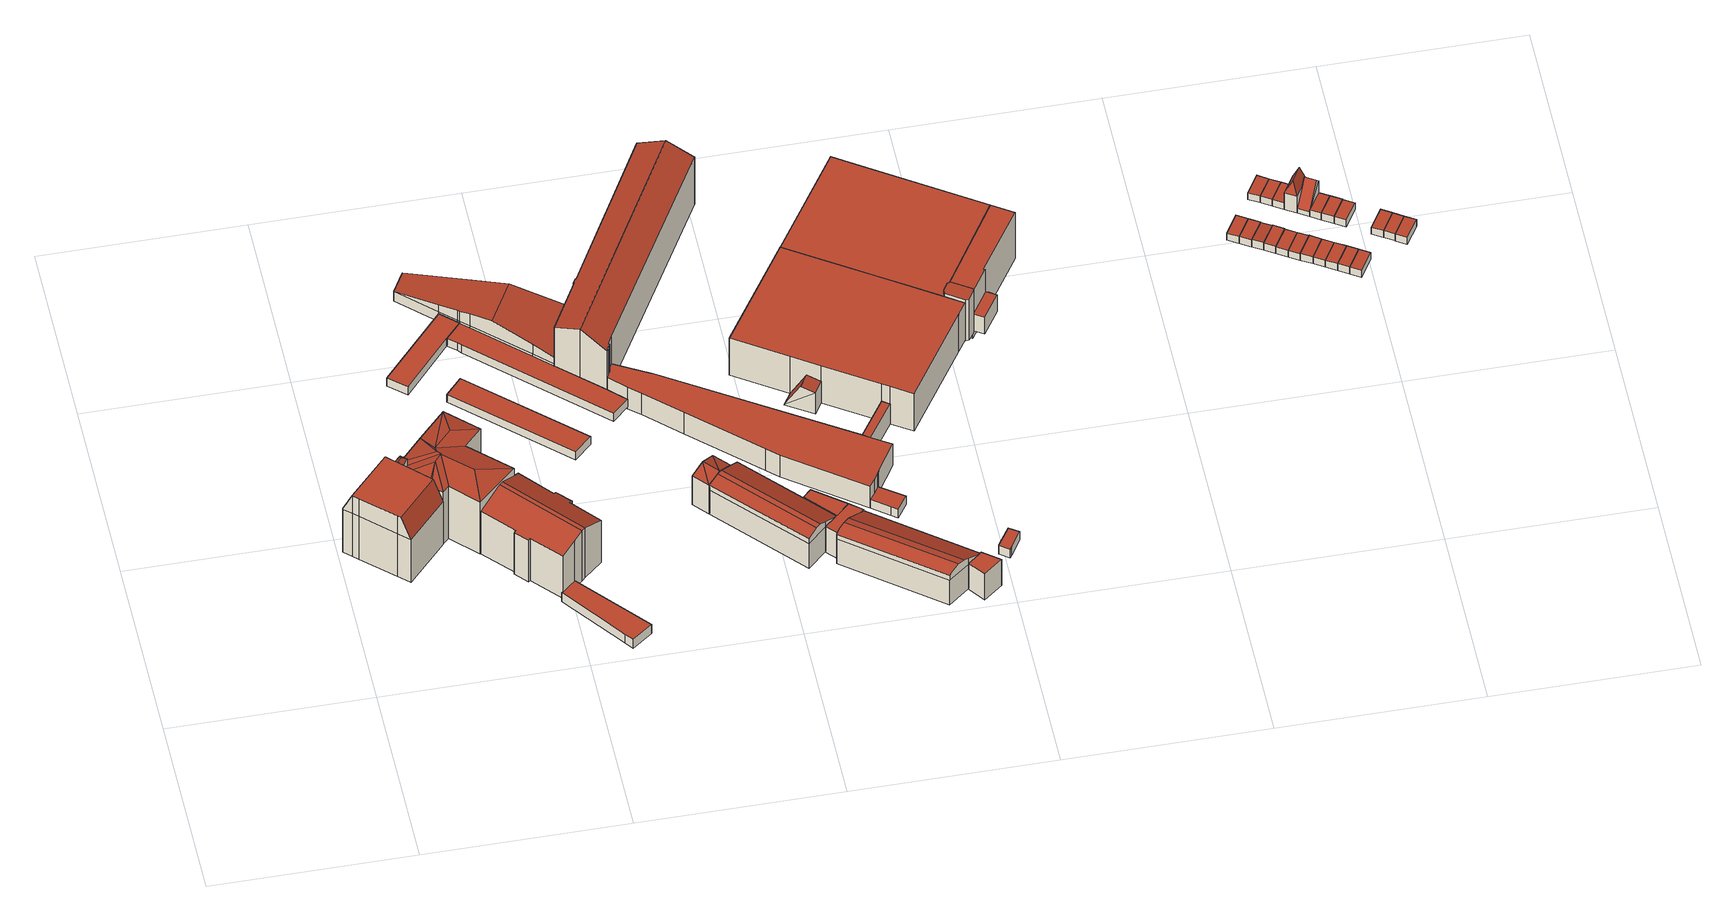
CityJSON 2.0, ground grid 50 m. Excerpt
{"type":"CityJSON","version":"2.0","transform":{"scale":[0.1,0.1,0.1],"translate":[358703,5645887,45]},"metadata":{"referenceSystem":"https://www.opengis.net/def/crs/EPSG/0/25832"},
"CityObjects":{
"building1":{"type":"Building","attributes":{"Gemeindeschluessel":"05315000","Geometrietyp2DReferenz":"3000","function":"31001_1000","roofType":"5000","measuredHeight":20.62},"address":[{"country":"Germany","locality":"Köln","thoroughfareNumber":"37","thoroughfareName":"Ferdinandstr."}],"geometry":[{"type":"Solid","lod":"2","boundaries":[[[[0,1,2,3]],[[4,5,1,0]],[[6,7,5,4]],[[8,9,7,6]],[[10,11,9,8]],[[12,13,11,10]],[[14,15,13,12]],[[16,17,15,14]],[[18,19,17,16]],[[20,21,19,18]],[[22,23,21,20]],[[3,2,23,22]],[[24,25,14,12]],[[26,27,28,29]],[[30,28,27,31,32,33,25,24,34,35,36,37]],[[37,36,6,4]],[[36,35,8,6]],[[35,34,10,8]],[[34,24,12,10]],[[25,33,16,14]],[[33,32,18,16]],[[32,31,20,18]],[[31,27,26,22,20]],[[30,37,4,0]],[[29,28,30,0,3]],[[26,29,3,22]],[[1,5,7,9,11,13,15,17,19,21,23,2]]]],"semantics":{"surfaces":[{"type":"WallSurface"},{"type":"RoofSurface"},{"type":"GroundSurface"}],"values":[[0,0,0,0,0,0,0,0,0,0,0,0,1,1,1,0,0,0,0,0,0,0,0,0,0,0,2]]}}]},
"building2":{"type":"Building","attributes":{"Gemeindeschluessel":"05315000","Geometrietyp2DReferenz":"3000","function":"51009_1610","roofType":"5000","measuredHeight":20.62},"geometry":[{"type":"Solid","lod":"2","boundaries":[[[[38,39,40,41]],[[42,43,39,38]],[[44,45,43,42]],[[41,40,45,44]],[[46,44,42,47]],[[42,38,47]],[[47,38,41,46]],[[41,44,46]],[[39,43,45,40]]]],"semantics":{"surfaces":[{"type":"WallSurface"},{"type":"RoofSurface"},{"type":"GroundSurface"}],"values":[[0,0,0,0,1,1,1,0,2]]}}]},
"building3":{"type":"Building","attributes":{"Gemeindeschluessel":"05315000","Geometrietyp2DReferenz":"3000","function":"31001_1000","roofType":"5000","measuredHeight":19.14},"geometry":[{"type":"Solid","lod":"2","boundaries":[[[[48,49,50,51]],[[52,53,49,48]],[[54,55,53,52]],[[56,57,55,54]],[[58,59,57,56]],[[60,61,59,58]],[[62,63,61,60]],[[64,65,63,62]],[[66,67,65,64]],[[68,69,67,66]],[[70,71,69,68]],[[72,73,71,70]],[[51,50,73,72]],[[70,68,74]],[[72,70,74]],[[74,51,72]],[[74,68,66,75]],[[76,75,66,64,77]],[[64,62,77]],[[78,79,76,77,62,60,80]],[[80,60,58,81]],[[58,56,81]],[[80,81,56]],[[56,54,80]],[[78,80,54]],[[54,52,78]],[[78,52,48,79]],[[75,76,79,48,51,74]],[[49,53,55,57,59,61,63,65,67,69,71,73,50]]]],"semantics":{"surfaces":[{"type":"WallSurface"},{"type":"RoofSurface"},{"type":"GroundSurface"}],"values":[[0,0,0,0,0,0,0,0,0,0,0,0,0,1,1,1,1,1,1,1,1,1,1,1,1,1,1,1,2]]}}]},
"building4":{"type":"Building","attributes":{"Gemeindeschluessel":"05315000","Geometrietyp2DReferenz":"3000","function":"31001_3021","roofType":"9999","measuredHeight":17},"address":[{"country":"Germany","locality":"Köln","thoroughfareNumber":"43","thoroughfareName":"Ferdinandstr."}],"geometry":[{"type":"Solid","lod":"2","boundaries":[[[[82,83,84,85]],[[86,87,83,82]],[[88,89,87,86]],[[90,91,89,88]],[[92,93,91,90]],[[94,95,93,92]],[[96,97,95,94]],[[98,99,97,96]],[[100,101,99,98]],[[102,103,101,100]],[[104,105,103,102]],[[106,107,105,104]],[[108,109,107,106]],[[110,111,109,108]],[[112,113,111,110]],[[114,115,113,112]],[[116,117,115,114]],[[85,84,117,116]],[[94,92,90,88,86,82,85,116,96]],[[112,110,108,106,104,102,100,98,114]],[[114,98,96,116]],[[83,87,89,91,93,95,97,99,101,103,105,107,109,111,113,115,117,84]]]],"semantics":{"surfaces":[{"type":"WallSurface"},{"type":"RoofSurface"},{"type":"GroundSurface"}],"values":[[0,0,0,0,0,0,0,0,0,0,0,0,0,0,0,0,0,0,1,1,1,2]]}}]},
"building5":{"type":"Building","attributes":{"Gemeindeschluessel":"05315000","Geometrietyp2DReferenz":"3000","function":"51009_1610","roofType":"1000","measuredHeight":2.96},"geometry":[{"type":"Solid","lod":"2","boundaries":[[[[118,119,120,121]],[[122,123,119,118]],[[124,125,123,122]],[[126,127,125,124]],[[128,129,127,126]],[[121,120,129,128]],[[126,124,122,118,121,128]],[[119,123,125,127,129,120]]]],"semantics":{"surfaces":[{"type":"WallSurface"},{"type":"RoofSurface"},{"type":"GroundSurface"}],"values":[[0,0,0,0,0,0,1,2]]}}]},
"building6":{"type":"Building","attributes":{"Gemeindeschluessel":"05315000","Geometrietyp2DReferenz":"3000","function":"31001_2460","roofType":"1000","measuredHeight":2.63},"geometry":[{"type":"Solid","lod":"2","boundaries":[[[[130,131,132,133]],[[134,135,131,130]],[[136,137,135,134]],[[138,139,137,136]],[[140,141,139,138]],[[133,132,141,140]],[[138,136,134,130,133,140]],[[131,135,137,139,141,132]]]],"semantics":{"surfaces":[{"type":"WallSurface"},{"type":"RoofSurface"},{"type":"GroundSurface"}],"values":[[0,0,0,0,0,0,1,2]]}}]},
"building7":{"type":"Building","attributes":{"Gemeindeschluessel":"05315000","Geometrietyp2DReferenz":"3000","function":"31001_2460","roofType":"1000","measuredHeight":2.64},"geometry":[{"type":"Solid","lod":"2","boundaries":[[[[142,143,144,145]],[[146,147,143,142]],[[148,149,147,146]],[[145,144,149,148]],[[146,142,145,148]],[[143,147,149,144]]]],"semantics":{"surfaces":[{"type":"WallSurface"},{"type":"RoofSurface"},{"type":"GroundSurface"}],"values":[[0,0,0,0,1,2]]}}]},
"building8":{"type":"Building","attributes":{"Gemeindeschluessel":"05315000","Geometrietyp2DReferenz":"3000","function":"31001_2000","roofType":"5000","measuredHeight":8.42},"geometry":[{"type":"Solid","lod":"2","boundaries":[[[[150,151,152,153]],[[154,155,151,150]],[[156,157,155,154]],[[158,159,157,156]],[[160,161,159,158]],[[162,163,161,160]],[[164,165,163,162]],[[166,167,165,164]],[[168,169,167,166]],[[170,171,169,168]],[[172,173,171,170]],[[153,152,173,172]],[[174,175,176,177,178,179,180]],[[181,153,172,182,183,184,185,175,174]],[[176,175,185,164,162]],[[185,184,166,164]],[[184,183,168,166]],[[183,182,170,168]],[[182,172,170]],[[181,150,153]],[[181,174,180,154,150]],[[179,178,158,156]],[[180,179,156,154]],[[178,177,160,158]],[[177,176,162,160]],[[151,155,157,159,161,163,165,167,169,171,173,152]]]],"semantics":{"surfaces":[{"type":"WallSurface"},{"type":"RoofSurface"},{"type":"GroundSurface"}],"values":[[0,0,0,0,0,0,0,0,0,0,0,0,1,1,0,0,0,0,0,0,0,0,0,0,0,2]]}}]},
"building9":{"type":"Building","attributes":{"Gemeindeschluessel":"05315000","Geometrietyp2DReferenz":"3000","function":"31001_2460","roofType":"1000","measuredHeight":2.56},"geometry":[{"type":"Solid","lod":"2","boundaries":[[[[138,139,141,140]],[[186,187,139,138]],[[188,189,187,186]],[[190,191,189,188]],[[192,193,191,190]],[[194,195,193,192]],[[196,197,195,194]],[[198,199,197,196]],[[200,201,199,198]],[[140,141,201,200]],[[198,196,194,192,190,188,186,138,140,200]],[[139,187,189,191,193,195,197,199,201,141]]]],"semantics":{"surfaces":[{"type":"WallSurface"},{"type":"RoofSurface"},{"type":"GroundSurface"}],"values":[[0,0,0,0,0,0,0,0,0,0,1,2]]}}]},
"building10":{"type":"Building","attributes":{"Gemeindeschluessel":"05315000","Geometrietyp2DReferenz":"3000","function":"31001_3021","roofType":"3100","measuredHeight":19.16},"address":[{"country":"Germany","locality":"Köln","thoroughfareNumber":"7a","thoroughfareName":"Legienstr."}],"geometry":[{"type":"Solid","lod":"2","boundaries":[[[[202,203,204,205]],[[206,207,203,202]],[[208,209,207,206]],[[210,211,209,208]],[[212,213,211,210]],[[214,215,213,212]],[[216,217,215,214]],[[218,219,217,216]],[[220,221,219,218]],[[222,223,221,220]],[[224,225,223,222]],[[226,227,225,224]],[[228,229,227,226]],[[230,231,229,228]],[[232,233,231,230]],[[234,235,233,232]],[[236,237,235,234]],[[238,239,237,236]],[[205,204,239,238]],[[232,230,228,226,224,222,220,218,234]],[[216,214,212,210,208,206,202,205,238,236,234,218]],[[203,207,209,211,213,215,217,219,221,223,225,227,229,231,233,235,237,239,204]]]],"semantics":{"surfaces":[{"type":"WallSurface"},{"type":"RoofSurface"},{"type":"GroundSurface"}],"values":[[0,0,0,0,0,0,0,0,0,0,0,0,0,0,0,0,0,0,0,1,1,2]]}}]},
"building11":{"type":"Building","attributes":{"Gemeindeschluessel":"05315000","Geometrietyp2DReferenz":"3000","function":"31001_3021","roofType":"1000","measuredHeight":7.34},"geometry":[{"type":"Solid","lod":"2","boundaries":[[[[240,241,242,243]],[[244,245,241,240]],[[246,247,245,244]],[[248,249,247,246]],[[250,251,249,248]],[[252,253,251,250]],[[254,255,253,252]],[[256,257,255,254]],[[258,259,257,256]],[[260,261,259,258]],[[262,263,261,260]],[[264,265,263,262]],[[266,267,265,264]],[[268,269,267,266]],[[270,271,269,268]],[[272,273,271,270]],[[274,275,273,272]],[[276,277,275,274]],[[278,279,277,276]],[[280,281,279,278]],[[282,283,281,280]],[[243,242,283,282]],[[280,278,276,274,272,270,268,266,264,262,260,258,256,254,252,250,248,246,244,240,243,282]],[[241,245,247,249,251,253,255,257,259,261,263,265,267,269,271,273,275,277,279,281,283,242]]]],"semantics":{"surfaces":[{"type":"WallSurface"},{"type":"RoofSurface"},{"type":"GroundSurface"}],"values":[[0,0,0,0,0,0,0,0,0,0,0,0,0,0,0,0,0,0,0,0,0,0,1,2]]}}]},
"building12":{"type":"Building","attributes":{"Gemeindeschluessel":"05315000","Geometrietyp2DReferenz":"3000","function":"31001_3021"},"children":["building12-1","building12-2","building12-3","building12-4","building12-5","building12-6"]},
"building12-1":{"type":"BuildingPart","attributes":{"roofType":"3100","measuredHeight":11.27},"parents":["building12"],"geometry":[{"type":"Solid","lod":"2","boundaries":[[[[284,285,286,287,288]],[[289,290,285,284]],[[291,292,293,294,290,289]],[[284,295,289]],[[288,296,297,295]],[[295,284,288]],[[297,298,299,291,289]],[[289,295,297]],[[285,290,294,286]],[[292,291,300]],[[286,294,293,287]],[[293,292,300,288,287]],[[299,300,291]],[[297,296,298]],[[300,299,298,296,288]]]],"semantics":{"surfaces":[{"type":"WallSurface"},{"type":"RoofSurface"},{"type":"GroundSurface"},{"type":"ClosureSurface"}],"values":[[0,0,0,0,1,1,1,1,2,0,3,3,0,0,3]]}}]},
"building12-2":{"type":"BuildingPart","attributes":{"roofType":"9999","measuredHeight":11.12},"parents":["building12"],"geometry":[{"type":"Solid","lod":"2","boundaries":[[[[301,302,294,293]],[[303,304,302,301]],[[305,306,307,308]],[[287,286,306,305]],[[309,310,311,312]],[[301,292,300,299,313,314,315,316,317,303]],[[309,318,314,313,298,296,310]],[[319,315,314,318,309,312,305,308]],[[292,301,293]],[[312,311,288,287,305]],[[294,302,304,320,307,306,286]],[[286,287,293,294]],[[304,303,317,320]],[[320,317,308,307]],[[319,316,315]],[[319,308,317,316]],[[311,310,296,288]],[[298,313,299]],[[288,300,292,293,287]],[[296,298,299,300,288]]]],"semantics":{"surfaces":[{"type":"WallSurface"},{"type":"RoofSurface"},{"type":"GroundSurface"},{"type":"ClosureSurface"}],"values":[[0,0,0,0,1,1,1,0,0,0,2,3,3,3,0,3,0,0,3,3]]}}]},
"building12-3":{"type":"BuildingPart","attributes":{"roofType":"1000","measuredHeight":8.78},"parents":["building12"],"geometry":[{"type":"Solid","lod":"2","boundaries":[[[[321,322,304,303,323]],[[324,325,322,321]],[[324,321,323,326]],[[322,325,320,304]],[[326,317,320,325,324]],[[317,326,323,303]],[[304,320,317,303]]]],"semantics":{"surfaces":[{"type":"WallSurface"},{"type":"RoofSurface"},{"type":"GroundSurface"},{"type":"ClosureSurface"}],"values":[[0,0,1,2,3,0,3]]}}]},
"building12-4":{"type":"BuildingPart","attributes":{"roofType":"1000","measuredHeight":8.78},"parents":["building12"],"geometry":[{"type":"Solid","lod":"2","boundaries":[[[[319,308,307,327,328,329]],[[330,331,332,325,324]],[[324,326,316,319,329,333,334,335,330]],[[307,320,325,332,336,337,327]],[[316,326,317]],[[307,308,317,320]],[[308,319,316,317]],[[320,317,326,324,325]],[[338,334,333,339]],[[331,330,335]],[[327,337,339,328]],[[336,338,339,337]],[[332,331,338,336]],[[331,335,334,338]],[[339,333,329,328]]]],"semantics":{"surfaces":[{"type":"WallSurface"},{"type":"RoofSurface"},{"type":"GroundSurface"},{"type":"ClosureSurface"}],"values":[[0,0,1,2,0,3,3,3,0,0,3,3,3,3,3]]}}]},
"building12-5":{"type":"BuildingPart","attributes":{"roofType":"5000","measuredHeight":11.15},"parents":["building12"],"geometry":[{"type":"Solid","lod":"2","boundaries":[[[[340,341,332,331]],[[342,343,344,345]],[[346,347,343,342]],[[328,327,347,346]],[[331,335,348,349,350,351,340]],[[352,353,354,355,356]],[[357,355,354,349,348]],[[333,355,357,334,338,339]],[[353,352,346,342]],[[358,350,349,354,353,342,345]],[[352,356,329,328,346]],[[337,336,332,341,344,343,347,327]],[[327,328,339,337]],[[337,339,338,336]],[[338,331,332,336]],[[341,340,345,344]],[[357,348,335,334]],[[334,335,331,338]],[[329,356,355,333]],[[329,333,339,328]],[[358,351,350]],[[358,345,340,351]]]],"semantics":{"surfaces":[{"type":"WallSurface"},{"type":"RoofSurface"},{"type":"GroundSurface"},{"type":"ClosureSurface"}],"values":[[0,0,0,0,1,1,1,0,0,0,0,2,3,3,3,3,0,3,0,3,0,3]]}}]},
"building12-6":{"type":"BuildingPart","attributes":{"roofType":"1000","measuredHeight":8.85},"parents":["building12"],"geometry":[{"type":"Solid","lod":"2","boundaries":[[[[358,345,344,359,360]],[[361,362,341,340,363]],[[360,359,362,361]],[[363,351,358,360,361]],[[344,341,362,359]],[[351,363,340]],[[341,344,345,340]],[[345,358,351,340]]]],"semantics":{"surfaces":[{"type":"WallSurface"},{"type":"RoofSurface"},{"type":"GroundSurface"},{"type":"ClosureSurface"}],"values":[[0,0,0,1,2,0,3,3]]}}]},
"building13":{"type":"Building","attributes":{"Gemeindeschluessel":"05315000","Geometrietyp2DReferenz":"3000","function":"31001_2000","roofType":"5000","measuredHeight":7.96},"geometry":[{"type":"Solid","lod":"2","boundaries":[[[[364,365,366]],[[367,368,364]],[[369,370,368,367]],[[366,365,370,369]],[[371,364,366,372]],[[367,371,372,369]],[[369,372,366]],[[364,371,367]],[[364,368,370,365]]]],"semantics":{"surfaces":[{"type":"WallSurface"},{"type":"RoofSurface"},{"type":"GroundSurface"}],"values":[[0,0,0,0,1,1,0,0,2]]}}]},
"building14":{"type":"Building","attributes":{"Gemeindeschluessel":"05315000","Geometrietyp2DReferenz":"3000","function":"31001_3021","roofType":"1000","measuredHeight":2.96},"geometry":[{"type":"Solid","lod":"2","boundaries":[[[[373,271,273,374]],[[375,269,271,373]],[[376,377,269,375]],[[378,379,377,376]],[[380,381,379,378]],[[374,273,381,380]],[[378,376,375,373,374,380]],[[271,269,377,379,381,273]]]],"semantics":{"surfaces":[{"type":"WallSurface"},{"type":"RoofSurface"},{"type":"GroundSurface"}],"values":[[0,0,0,0,0,0,1,2]]}}]},
"building15":{"type":"Building","attributes":{"Gemeindeschluessel":"05315000","Geometrietyp2DReferenz":"3000","function":"31001_3021","roofType":"1000","measuredHeight":6.88},"geometry":[{"type":"Solid","lod":"2","boundaries":[[[[382,383,384,385]],[[386,387,383,382]],[[388,389,387,386]],[[385,384,389,388]],[[386,382,385,388]],[[383,387,389,384]]]],"semantics":{"surfaces":[{"type":"WallSurface"},{"type":"RoofSurface"},{"type":"GroundSurface"}],"values":[[0,0,0,0,1,2]]}}]},
"building16":{"type":"Building","attributes":{"Gemeindeschluessel":"05315000","Geometrietyp2DReferenz":"3000","function":"31001_3021","roofType":"1000","measuredHeight":12.63},"geometry":[{"type":"Solid","lod":"2","boundaries":[[[[390,387,391,392]],[[393,383,387,390]],[[394,368,383,393]],[[395,364,368,394]],[[396,397,364,395]],[[398,399,397,396]],[[400,401,399,398]],[[402,403,401,400]],[[404,405,403,402]],[[406,407,405,404]],[[408,409,407,406]],[[410,411,409,408]],[[392,391,411,410]],[[408,406,404,402,400,398,396,395,394,393,390,392,410]],[[387,383,368,364,397,399,401,403,405,407,409,411,391]]]],"semantics":{"surfaces":[{"type":"WallSurface"},{"type":"RoofSurface"},{"type":"GroundSurface"}],"values":[[0,0,0,0,0,0,0,0,0,0,0,0,0,1,2]]}}]},
"building17":{"type":"Building","attributes":{"Gemeindeschluessel":"05315000","Geometrietyp2DReferenz":"3000","function":"31001_2460","roofType":"1000","measuredHeight":2.89},"geometry":[{"type":"Solid","lod":"2","boundaries":[[[[412,413,414,415]],[[416,417,413,412]],[[418,419,417,416]],[[420,421,419,418]],[[422,423,421,420]],[[415,414,423,422]],[[420,418,416,412,415,422]],[[413,417,419,421,423,414]]]],"semantics":{"surfaces":[{"type":"WallSurface"},{"type":"RoofSurface"},{"type":"GroundSurface"}],"values":[[0,0,0,0,0,0,1,2]]}}]},
"building18":{"type":"Building","attributes":{"Gemeindeschluessel":"05315000","Geometrietyp2DReferenz":"3000","function":"31001_3021"},"address":[{"country":"Germany","locality":"Köln","thoroughfareNumber":"102","thoroughfareName":"Pfälzischer Ring"},{"country":"Germany","locality":"Köln","thoroughfareNumber":"100","thoroughfareName":"Pfälzischer Ring"}],"children":["building18-1","building18-2"]},
"building18-1":{"type":"BuildingPart","attributes":{"roofType":"1000","measuredHeight":15.68},"parents":["building18"],"geometry":[{"type":"Solid","lod":"2","boundaries":[[[[424,425,426,427]],[[428,429,425,424]],[[430,431,429,428]],[[432,433,431,430]],[[434,435,433,432]],[[436,437,435,434]],[[438,439,437,436]],[[440,441,439,438]],[[442,443,441,440]],[[440,438,436,434,432,430,428,424,427,442]],[[425,429,431,433,435,437,439,441,443,426]],[[443,442,427,426]]]],"semantics":{"surfaces":[{"type":"WallSurface"},{"type":"RoofSurface"},{"type":"GroundSurface"},{"type":"ClosureSurface"}],"values":[[0,0,0,0,0,0,0,0,0,1,2,3]]}}]},
"building18-2":{"type":"BuildingPart","attributes":{"roofType":"1000","measuredHeight":15.73},"parents":["building18"],"geometry":[{"type":"Solid","lod":"2","boundaries":[[[[444,445,446,447]],[[448,449,445,444]],[[450,451,449,448]],[[452,453,451,450]],[[427,426,453,452]],[[447,446,443,442]],[[427,452,450,448,444,447,442]],[[445,449,451,453,426,443,446]],[[443,426,427,442]]]],"semantics":{"surfaces":[{"type":"WallSurface"},{"type":"RoofSurface"},{"type":"GroundSurface"},{"type":"ClosureSurface"}],"values":[[0,0,0,0,0,0,1,2,3]]}}]},
"building19":{"type":"Building","attributes":{"Gemeindeschluessel":"05315000","Geometrietyp2DReferenz":"3000","function":"31001_3021","roofType":"2100","measuredHeight":14.18},"geometry":[{"type":"Solid","lod":"2","boundaries":[[[[454,455,456,457]],[[458,459,455,454]],[[460,461,459,458]],[[462,463,461,460]],[[464,465,463,462]],[[466,467,465,464]],[[468,469,467,466]],[[457,456,469,468]],[[466,464,462,460,458,454,457,468]],[[455,459,461,463,465,467,469,456]]]],"semantics":{"surfaces":[{"type":"WallSurface"},{"type":"RoofSurface"},{"type":"GroundSurface"}],"values":[[0,0,0,0,0,0,0,0,1,2]]}}]},
"building20":{"type":"Building","attributes":{"Gemeindeschluessel":"05315000","Geometrietyp2DReferenz":"3000","function":"51009_1610","roofType":"1000","measuredHeight":5.6},"geometry":[{"type":"Solid","lod":"2","boundaries":[[[[470,471,472,473]],[[474,475,471,470]],[[476,477,475,474]],[[478,479,477,476]],[[473,472,479,478]],[[476,474,470,473,478]],[[471,475,477,479,472]]]],"semantics":{"surfaces":[{"type":"WallSurface"},{"type":"RoofSurface"},{"type":"GroundSurface"}],"values":[[0,0,0,0,0,1,2]]}}]},
"building21":{"type":"Building","attributes":{"Gemeindeschluessel":"05315000","Geometrietyp2DReferenz":"3000","function":"31001_2460","roofType":"1000","measuredHeight":2.27},"geometry":[{"type":"Solid","lod":"2","boundaries":[[[[480,481,482,483]],[[484,485,481,480]],[[486,487,485,484]],[[483,482,487,486]],[[484,480,483,486]],[[481,485,487,482]]]],"semantics":{"surfaces":[{"type":"WallSurface"},{"type":"RoofSurface"},{"type":"GroundSurface"}],"values":[[0,0,0,0,1,2]]}}]},
"building22":{"type":"Building","attributes":{"Gemeindeschluessel":"05315000","Geometrietyp2DReferenz":"3000","function":"31001_2460","roofType":"1000","measuredHeight":2.33},"geometry":[{"type":"Solid","lod":"2","boundaries":[[[[484,485,487,486]],[[488,489,485,484]],[[490,491,489,488]],[[486,487,491,490]],[[488,484,486,490]],[[485,489,491,487]]]],"semantics":{"surfaces":[{"type":"WallSurface"},{"type":"RoofSurface"},{"type":"GroundSurface"}],"values":[[0,0,0,0,1,2]]}}]},
"building23":{"type":"Building","attributes":{"Gemeindeschluessel":"05315000","Geometrietyp2DReferenz":"3000","function":"31001_2460","roofType":"2100","measuredHeight":2.52},"geometry":[{"type":"Solid","lod":"2","boundaries":[[[[492,489,491,493]],[[494,495,489,492]],[[496,497,495,494]],[[493,491,497,496]],[[494,492,493,496]],[[489,495,497,491]]]],"semantics":{"surfaces":[{"type":"WallSurface"},{"type":"RoofSurface"},{"type":"GroundSurface"}],"values":[[0,0,0,0,1,2]]}}]},
"building24":{"type":"Building","attributes":{"Gemeindeschluessel":"05315000","Geometrietyp2DReferenz":"3000","function":"31001_2460","roofType":"2100","measuredHeight":2.42},"geometry":[{"type":"Solid","lod":"2","boundaries":[[[[498,499,495,500]],[[501,502,499,498]],[[503,497,502,501]],[[500,495,497,503]],[[501,498,500,503]],[[499,502,497,495]]]],"semantics":{"surfaces":[{"type":"WallSurface"},{"type":"RoofSurface"},{"type":"GroundSurface"}],"values":[[0,0,0,0,1,2]]}}]},
"building25":{"type":"Building","attributes":{"Gemeindeschluessel":"05315000","Geometrietyp2DReferenz":"3000","function":"31001_2460","roofType":"1000","measuredHeight":2.28},"geometry":[{"type":"Solid","lod":"2","boundaries":[[[[504,499,502,505]],[[506,507,499,504]],[[508,509,507,506]],[[505,502,509,508]],[[506,504,505,508]],[[499,507,509,502]]]],"semantics":{"surfaces":[{"type":"WallSurface"},{"type":"RoofSurface"},{"type":"GroundSurface"}],"values":[[0,0,0,0,1,2]]}}]},
"building26":{"type":"Building","attributes":{"Gemeindeschluessel":"05315000","Geometrietyp2DReferenz":"3000","function":"31001_2460","roofType":"1000","measuredHeight":2.24},"geometry":[{"type":"Solid","lod":"2","boundaries":[[[[506,507,509,508]],[[510,511,507,506]],[[512,513,511,510]],[[508,509,513,512]],[[510,506,508,512]],[[507,511,513,509]]]],"semantics":{"surfaces":[{"type":"WallSurface"},{"type":"RoofSurface"},{"type":"GroundSurface"}],"values":[[0,0,0,0,1,2]]}}]},
"building27":{"type":"Building","attributes":{"Gemeindeschluessel":"05315000","Geometrietyp2DReferenz":"3000","function":"31001_2460","roofType":"1000","measuredHeight":2.17},"geometry":[{"type":"Solid","lod":"2","boundaries":[[[[514,515,516,517]],[[518,519,515,514]],[[520,521,519,518]],[[517,516,521,520]],[[518,514,517,520]],[[515,519,521,516]]]],"semantics":{"surfaces":[{"type":"WallSurface"},{"type":"RoofSurface"},{"type":"GroundSurface"}],"values":[[0,0,0,0,1,2]]}}]},
"building28":{"type":"Building","attributes":{"Gemeindeschluessel":"05315000","Geometrietyp2DReferenz":"3000","function":"31001_2460","roofType":"1000","measuredHeight":2.28},"geometry":[{"type":"Solid","lod":"2","boundaries":[[[[522,511,513,523]],[[524,525,511,522]],[[526,527,525,524]],[[523,513,527,526]],[[524,522,523,526]],[[511,525,527,513]]]],"semantics":{"surfaces":[{"type":"WallSurface"},{"type":"RoofSurface"},{"type":"GroundSurface"}],"values":[[0,0,0,0,1,2]]}}]},
"building29":{"type":"Building","attributes":{"Gemeindeschluessel":"05315000","Geometrietyp2DReferenz":"3000","function":"31001_2460","roofType":"1000","measuredHeight":2.17},"geometry":[{"type":"Solid","lod":"2","boundaries":[[[[518,519,521,520]],[[528,529,519,518]],[[530,531,529,528]],[[520,521,531,530]],[[528,518,520,530]],[[519,529,531,521]]]],"semantics":{"surfaces":[{"type":"WallSurface"},{"type":"RoofSurface"},{"type":"GroundSurface"}],"values":[[0,0,0,0,1,2]]}}]},
"building30":{"type":"Building","attributes":{"Gemeindeschluessel":"05315000","Geometrietyp2DReferenz":"3000","function":"31001_2460","roofType":"1000","measuredHeight":2.28},"geometry":[{"type":"Solid","lod":"2","boundaries":[[[[524,525,527,526]],[[532,533,525,524]],[[534,535,533,532]],[[526,527,535,534]],[[532,524,526,534]],[[525,533,535,527]]]],"semantics":{"surfaces":[{"type":"WallSurface"},{"type":"RoofSurface"},{"type":"GroundSurface"}],"values":[[0,0,0,0,1,2]]}}]},
"building31":{"type":"Building","attributes":{"Gemeindeschluessel":"05315000","Geometrietyp2DReferenz":"3000","function":"31001_2460","roofType":"1000","measuredHeight":2.24},"geometry":[{"type":"Solid","lod":"2","boundaries":[[[[528,536,537,530]],[[538,539,536,528]],[[540,541,539,538]],[[530,537,541,540]],[[538,528,530,540]],[[536,539,541,537]]]],"semantics":{"surfaces":[{"type":"WallSurface"},{"type":"RoofSurface"},{"type":"GroundSurface"}],"values":[[0,0,0,0,1,2]]}}]},
"building32":{"type":"Building","attributes":{"Gemeindeschluessel":"05315000","Geometrietyp2DReferenz":"3000","function":"31001_2460","roofType":"1000","measuredHeight":2.28},"geometry":[{"type":"Solid","lod":"2","boundaries":[[[[532,533,535,534]],[[542,543,533,532]],[[544,545,543,542]],[[534,535,545,544]],[[542,532,534,544]],[[533,543,545,535]]]],"semantics":{"surfaces":[{"type":"WallSurface"},{"type":"RoofSurface"},{"type":"GroundSurface"}],"values":[[0,0,0,0,1,2]]}}]},
"building33":{"type":"Building","attributes":{"Gemeindeschluessel":"05315000","Geometrietyp2DReferenz":"3000","function":"31001_2460","roofType":"5000","measuredHeight":8.93},"geometry":[{"type":"Solid","lod":"2","boundaries":[[[[546,539,541,547]],[[548,549,539,546]],[[550,551,549,548]],[[547,541,551,550]],[[552,550,548,553]],[[548,546,553]],[[553,546,547,552]],[[547,550,552]],[[539,549,551,541]]]],"semantics":{"surfaces":[{"type":"WallSurface"},{"type":"RoofSurface"},{"type":"GroundSurface"}],"values":[[0,0,0,0,1,0,1,1,2]]}}]},
"building34":{"type":"Building","attributes":{"Gemeindeschluessel":"05315000","Geometrietyp2DReferenz":"3000","function":"31001_2460","roofType":"1000","measuredHeight":2.31},"geometry":[{"type":"Solid","lod":"2","boundaries":[[[[542,543,545,544]],[[554,555,543,542]],[[556,557,555,554]],[[544,545,557,556]],[[554,542,544,556]],[[543,555,557,545]]]],"semantics":{"surfaces":[{"type":"WallSurface"},{"type":"RoofSurface"},{"type":"GroundSurface"}],"values":[[0,0,0,0,1,2]]}}]},
"building35":{"type":"Building","attributes":{"Gemeindeschluessel":"05315000","Geometrietyp2DReferenz":"3000","function":"31001_2460","roofType":"3100","measuredHeight":7.39},"geometry":[{"type":"Solid","lod":"2","boundaries":[[[[558,559,549,560]],[[561,562,559,558]],[[563,551,562,561]],[[560,549,551,563]],[[558,564,561]],[[563,565,560]],[[560,565,564,558]],[[561,564,565,563]],[[559,562,551,549]]]],"semantics":{"surfaces":[{"type":"WallSurface"},{"type":"RoofSurface"},{"type":"GroundSurface"}],"values":[[0,0,0,0,0,0,1,1,2]]}}]},
"building36":{"type":"Building","attributes":{"Gemeindeschluessel":"05315000","Geometrietyp2DReferenz":"3000","function":"31001_2460","roofType":"1000","measuredHeight":2.32},"geometry":[{"type":"Solid","lod":"2","boundaries":[[[[554,555,557,556]],[[566,567,555,554]],[[568,569,567,566]],[[556,557,569,568]],[[566,554,556,568]],[[555,567,569,557]]]],"semantics":{"surfaces":[{"type":"WallSurface"},{"type":"RoofSurface"},{"type":"GroundSurface"}],"values":[[0,0,0,0,1,2]]}}]},
"building37":{"type":"Building","attributes":{"Gemeindeschluessel":"05315000","Geometrietyp2DReferenz":"3000","function":"31001_2460","roofType":"1000","measuredHeight":2.29},"geometry":[{"type":"Solid","lod":"2","boundaries":[[[[570,559,562,571]],[[572,573,559,570]],[[574,575,573,572]],[[571,562,575,574]],[[572,570,571,574]],[[559,573,575,562]]]],"semantics":{"surfaces":[{"type":"WallSurface"},{"type":"RoofSurface"},{"type":"GroundSurface"}],"values":[[0,0,0,0,1,2]]}}]},
"building38":{"type":"Building","attributes":{"Gemeindeschluessel":"05315000","Geometrietyp2DReferenz":"3000","function":"31001_2460","roofType":"1000","measuredHeight":2.31},"geometry":[{"type":"Solid","lod":"2","boundaries":[[[[572,576,577,574]],[[578,579,576,572]],[[580,581,579,578]],[[574,577,581,580]],[[578,572,574,580]],[[576,579,581,577]]]],"semantics":{"surfaces":[{"type":"WallSurface"},{"type":"RoofSurface"},{"type":"GroundSurface"}],"values":[[0,0,0,0,1,2]]}}]},
"building39":{"type":"Building","attributes":{"Gemeindeschluessel":"05315000","Geometrietyp2DReferenz":"3000","function":"31001_2460","roofType":"1000","measuredHeight":2.31},"geometry":[{"type":"Solid","lod":"2","boundaries":[[[[582,579,581,583]],[[584,585,579,582]],[[586,587,585,584]],[[583,581,587,586]],[[584,582,583,586]],[[579,585,587,581]]]],"semantics":{"surfaces":[{"type":"WallSurface"},{"type":"RoofSurface"},{"type":"GroundSurface"}],"values":[[0,0,0,0,1,2]]}}]},
"building40":{"type":"Building","attributes":{"Gemeindeschluessel":"05315000","Geometrietyp2DReferenz":"3000","function":"31001_2460","roofType":"1000","measuredHeight":2.3},"geometry":[{"type":"Solid","lod":"2","boundaries":[[[[588,589,590,591]],[[592,593,589,588]],[[594,595,593,592]],[[591,590,595,594]],[[592,588,591,594]],[[589,593,595,590]]]],"semantics":{"surfaces":[{"type":"WallSurface"},{"type":"RoofSurface"},{"type":"GroundSurface"}],"values":[[0,0,0,0,1,2]]}}]},
"building41":{"type":"Building","attributes":{"Gemeindeschluessel":"05315000","Geometrietyp2DReferenz":"3000","function":"31001_2460","roofType":"1000","measuredHeight":2.31},"geometry":[{"type":"Solid","lod":"2","boundaries":[[[[592,593,595,594]],[[596,597,593,592]],[[598,599,597,596]],[[594,595,599,598]],[[596,592,594,598]],[[593,597,599,595]]]],"semantics":{"surfaces":[{"type":"WallSurface"},{"type":"RoofSurface"},{"type":"GroundSurface"}],"values":[[0,0,0,0,1,2]]}}]},
"building42":{"type":"Building","attributes":{"Gemeindeschluessel":"05315000","Geometrietyp2DReferenz":"3000","function":"31001_2460","roofType":"1000","measuredHeight":2.34},"geometry":[{"type":"Solid","lod":"2","boundaries":[[[[596,600,601,598]],[[602,603,600,596]],[[604,605,603,602]],[[598,601,605,604]],[[602,596,598,604]],[[600,603,605,601]]]],"semantics":{"surfaces":[{"type":"WallSurface"},{"type":"RoofSurface"},{"type":"GroundSurface"}],"values":[[0,0,0,0,1,2]]}}]}
},
"vertices":[
[123,513,185],[123,513,40],[104,531,40],[104,531,185],[139,498,185],[139,498,40],[157,481,185],[157,481,40],[209,431,185],[209,431,40],[213,427,185],[213,427,40],[237,405,185],[237,405,40],[141,304,185],[141,304,40],[114,328,185],[114,328,40],[38,398,185],[38,398,40],[25,410,185],[25,410,40],[6,427,185],[6,427,40],[217,423,246],[121,322,246],[6,427,188],[24,411,246],[122,514,246],[104,531,188],[123,513,246],[25,410,246],[38,398,246],[114,328,246],[213,427,246],[209,431,246],[157,481,246],[139,498,246],
[158,517,238],[158,517,42],[139,498,42],[139,498,238],[172,504,238],[172,504,42],[157,481,238],[157,481,42],[148,490,248],[158,502,247],
[172,504,217],[172,504,41],[157,481,41],[157,481,217],[158,517,217],[158,517,41],[218,581,217],[218,581,41],[286,652,217],[286,652,41],[360,582,217],[360,582,41],[316,536,217],[316,536,41],[411,446,217],[411,446,41],[314,358,217],[314,358,41],[252,421,217],[252,421,41],[237,405,217],[237,405,41],[213,427,217],[213,427,41],[209,431,217],[209,431,41],[235,489,231],[251,508,232],[253,509,232],[317,447,233],[245,520,232],[253,512,232],[244,534,229],[288,580,229],
[423,457,187],[423,457,44],[411,446,44],[411,446,194],[490,379,187],[490,379,44],[496,385,183],[496,385,44],[527,350,184],[527,350,44],[520,344,187],[520,344,44],[580,275,188],[580,275,44],[535,236,214],[535,236,44],[526,228,214],[526,228,44],[505,210,204],[505,210,44],[473,182,188],[473,182,44],[410,253,187],[410,253,44],[405,248,185],[405,248,44],[377,279,184],[377,279,44],[382,284,187],[382,284,44],[314,358,187],[314,358,44],[368,407,214],[368,407,44],[377,415,214],[377,415,44],
[473,182,69],[473,182,39],[468,179,39],[468,179,69],[505,210,69],[505,210,39],[651,41,69],[651,41,39],[601,3,69],[601,3,39],[586,23,69],[586,23,39],
[206,913,68],[206,913,42],[249,876,42],[249,876,68],[363,1086,68],[363,1086,42],[400,1052,68],[400,1052,42],[404,1048,68],[404,1048,42],[366,1007,68],[366,1007,42],
[372,880,67],[372,880,41],[332,837,41],[332,837,67],[630,643,67],[630,643,41],[586,603,67],[586,603,41],
[451,1139,74],[451,1139,41],[305,1222,41],[305,1222,74],[668,1015,74],[668,1015,41],[661,1003,74],[661,1003,41],[663,1002,74],[663,1002,41],[591,875,74],[591,875,41],[548,915,74],[548,915,41],[425,1029,74],[425,1029,41],[404,1048,74],[404,1048,41],[400,1052,74],[400,1052,41],[363,1086,74],[363,1086,41],[274,1169,74],[274,1169,41],[529,1094,125],[468,989,125],[548,915,106],[591,875,96],[663,1002,96],[661,1003,96],[668,1015,96],[451,1139,107],[363,1086,97],[400,1052,107],[404,1048,108],[425,1029,114],
[425,1029,68],[425,1029,42],[548,915,68],[548,915,42],[591,875,68],[591,875,42],[695,779,68],[695,779,42],[736,739,68],[736,739,42],[695,702,68],[695,702,42],[395,980,68],[395,980,42],[387,988,68],[387,988,42],
[703,801,199],[703,801,38],[713,819,38],[713,819,199],[706,799,197],[706,799,38],[703,793,197],[703,793,38],[702,794,197],[702,794,38],[697,786,197],[697,786,38],[699,785,197],[699,785,38],[695,779,197],[695,779,38],[642,829,230],[642,829,38],[591,875,199],[591,875,38],[663,1002,198],[663,1002,38],[661,1003,197],[661,1003,38],[668,1015,197],[668,1015,38],[670,1014,198],[670,1014,38],[890,1401,198],[890,1401,38],[891,1401,198],[891,1401,38],[951,1367,230],[951,1367,38],[1009,1333,199],[1009,1333,38],[1011,1332,198],[1011,1332,38],
[699,785,109],[699,785,36],[695,779,36],[695,779,109],[697,786,109],[697,786,36],[702,794,109],[702,794,36],[703,793,109],[703,793,36],[706,799,109],[706,799,36],[703,801,109],[703,801,36],[713,819,109],[713,819,36],[800,770,109],[800,770,36],[800,771,109],[800,771,36],[1233,489,109],[1233,489,36],[1251,477,109],[1251,477,36],[1297,447,109],[1297,447,36],[1249,370,109],[1249,370,36],[1245,363,109],[1245,363,36],[1235,347,109],[1235,347,36],[1220,327,109],[1220,327,36],[1037,462,109],[1037,462,36],[1008,489,109],[1008,489,36],[847,637,109],[847,637,36],[763,715,109],[763,715,36],[736,739,109],[736,739,36],
[825,434,116],[825,434,18],[858,397,18],[858,397,101],[858,397,116],[884,487,116],[884,487,18],[918,450,116],[918,450,114],[918,450,101],[918,450,18],[855,460,130],[885,421,129],[888,424,130],[891,426,129],[898,432,125],[914,447,116],
[938,469,101],[938,469,18],[1065,329,101],[1065,329,18],[1049,186,101],[1049,186,18],[1096,229,18],[1096,229,101],[1071,207,129],[881,417,129],[858,397,118],[1049,186,118],[892,427,129],[1083,217,129],[1096,229,121],[1122,252,105],[1129,258,101],[1075,210,129],[1096,229,105],[1129,258,18],
[1085,348,105],[1085,348,18],[1065,329,105],[1162,288,105],[1162,288,18],[1129,258,105],
[1122,200,18],[1122,200,101],[1122,200,105],[1193,264,105],[1193,264,101],[1193,264,18],[1136,212,105],[1144,219,105],[1186,257,105],[1144,219,18],[1136,212,18],[1144,219,101],[1136,212,101],
[1431,79,101],[1431,79,18],[1343,12,101],[1343,12,18],[1395,51,18],[1395,51,101],[1114,189,101],[1114,189,18],[1150,225,127],[1385,44,127],[1395,51,122],[1422,72,106],[1114,189,117],[1343,12,118],[1369,32,129],[1136,212,129],[1122,200,122],[1144,219,128],[1395,51,106],
[1425,11,18],[1425,11,106],[1472,48,106],[1472,48,18],[1431,79,106],
[1110,712,37],[1090,679,37],[1090,679,39],[1175,669,109],[1175,669,37],[1155,637,109],[1155,637,37],[1144,689,117],[1124,657,117],
[1235,347,65],[1220,327,65],[1245,363,65],[1304,321,65],[1304,321,36],[1277,284,65],[1277,284,36],[1263,295,65],[1263,295,36],
[1299,586,105],[1299,586,37],[1233,489,37],[1233,489,105],[1317,574,105],[1317,574,37],[1251,477,105],[1251,477,37],
[1317,574,163],[1367,541,37],[1367,541,163],[1299,586,163],[1175,669,163],[1110,712,163],[985,795,163],[985,795,37],[1155,1050,163],[1155,1050,37],[1289,961,163],[1289,961,37],[1350,921,163],[1350,921,37],[1413,879,163],[1413,879,37],[1495,824,163],[1495,824,37],[1537,796,163],[1537,796,37],[1516,764,163],[1516,764,37],
[1482,132,62],[1482,132,33],[1506,114,33],[1506,114,62],[1486,138,62],[1486,138,33],[1514,180,62],[1514,180,33],[1538,164,62],[1538,164,33],[1510,121,62],[1510,121,33],
[1494,834,162],[1494,834,5],[1506,853,5],[1506,853,162],[1495,824,162],[1495,824,5],[1413,879,162],[1413,879,5],[1350,921,162],[1350,921,5],[1289,961,162],[1289,961,5],[1155,1050,162],[1155,1050,5],[1324,1304,162],[1324,1304,5],[1385,1263,162],[1385,1263,5],[1654,1084,162],[1654,1084,5],
[1600,891,162],[1600,891,5],[1705,1050,5],[1705,1050,162],[1603,889,162],[1603,889,5],[1561,825,162],[1561,825,5],[1515,855,162],[1515,855,5],
[1495,824,173],[1495,824,34],[1537,796,34],[1537,796,173],[1494,834,173],[1494,834,34],[1506,853,176],[1506,853,34],[1515,855,176],[1515,855,34],[1561,825,176],[1561,825,34],[1561,817,175],[1561,817,34],[1547,796,173],[1547,796,34],
[1603,889,88],[1603,889,32],[1561,825,32],[1561,825,88],[1610,885,88],[1610,885,32],[1628,873,88],[1628,873,32],[1586,809,88],[1586,809,32],
[2219,1036,58],[2219,1036,35],[2187,984,35],[2187,984,58],[2245,1019,58],[2245,1019,35],[2213,968,58],[2213,968,35],
[2271,1003,58],[2271,1003,35],[2239,952,58],[2239,952,35],
[2271,1003,57],[2239,952,60],[2296,988,57],[2296,988,35],[2264,937,60],[2264,937,35],
[2321,972,58],[2321,972,35],[2296,988,59],[2289,921,58],[2289,921,35],[2264,937,59],
[2321,972,57],[2289,921,57],[2347,956,57],[2347,956,35],[2315,905,57],[2315,905,35],
[2372,941,57],[2372,941,35],[2340,889,57],[2340,889,35],
[2290,1148,58],[2290,1148,36],[2259,1098,36],[2259,1098,58],[2316,1131,58],[2316,1131,36],[2285,1082,58],[2285,1082,36],
[2372,941,58],[2340,889,58],[2398,924,58],[2398,924,35],[2367,873,58],[2367,873,35],
[2341,1116,58],[2341,1116,36],[2310,1067,58],[2310,1067,36],
[2424,908,58],[2424,908,35],[2392,857,58],[2392,857,35],
[2341,1116,35],[2310,1067,35],[2366,1100,58],[2366,1100,35],[2335,1051,58],[2335,1051,35],
[2450,892,58],[2450,892,35],[2418,841,58],[2418,841,35],
[2366,1100,92],[2335,1051,92],[2393,1084,92],[2393,1084,35],[2362,1034,92],[2362,1034,35],[2357,1056,124],[2379,1092,125],
[2475,876,58],[2475,876,35],[2443,825,58],[2443,825,35],
[2419,1067,97],[2419,1067,35],[2393,1084,97],[2388,1018,51],[2388,1018,35],[2362,1034,51],[2413,1058,109],[2387,1075,109],
[2500,860,58],[2500,860,35],[2468,809,58],[2468,809,35],
[2419,1067,58],[2388,1018,58],[2443,1052,58],[2443,1052,35],[2412,1003,58],[2412,1003,35],
[2443,1052,34],[2412,1003,34],[2469,1036,58],[2469,1036,34],[2439,987,58],[2439,987,34],
[2469,1036,57],[2439,987,57],[2495,1020,57],[2495,1020,34],[2464,971,57],[2464,971,34],
[2548,988,58],[2548,988,35],[2516,937,35],[2516,937,58],[2573,972,58],[2573,972,35],[2542,921,58],[2542,921,35],
[2597,956,58],[2597,956,35],[2566,906,58],[2566,906,35],
[2597,956,34],[2566,906,34],[2623,941,58],[2623,941,34],[2591,890,58],[2591,890,34]
]}
